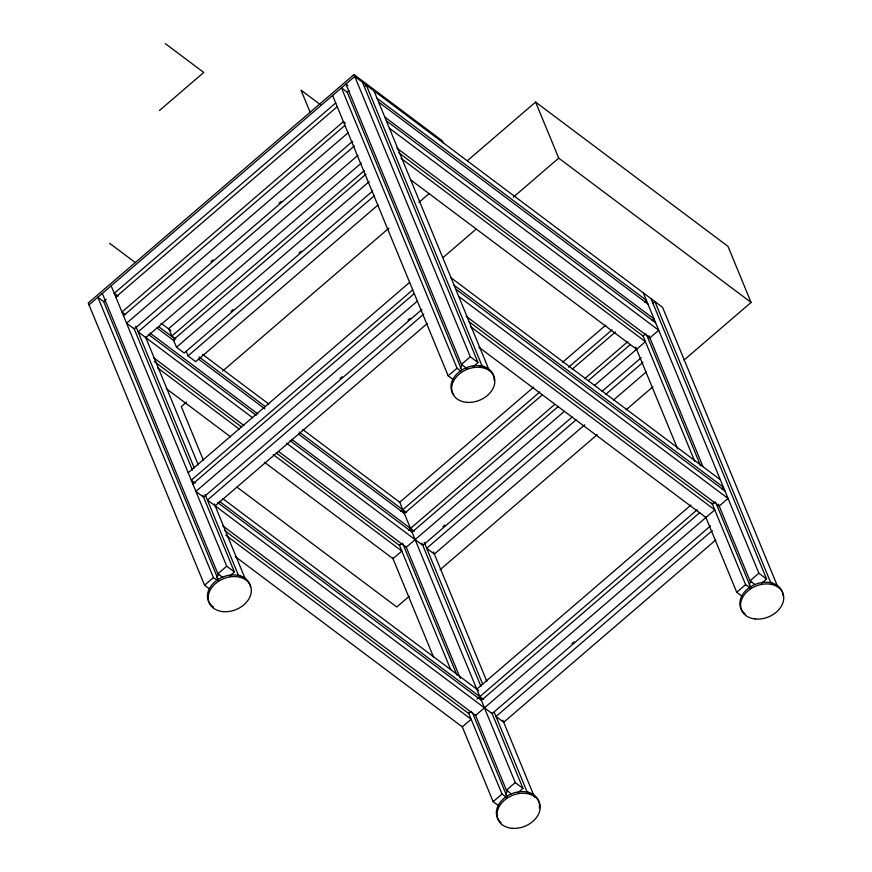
<?xml version="1.0" encoding="UTF-8"?>
<svg xmlns="http://www.w3.org/2000/svg" width="872" height="872" viewBox="0 0 872 872"><rect width="100%" height="100%" fill="white"/><g stroke="black" fill="none" stroke-linecap="round" stroke-linejoin="round"><path stroke-width="1.31" d="M159.456 110.526L203.743 72.452L165.266 43.6M443.249 142.812L442.486 140.948L353.988 74.578L88.257 302.998L204.571 585.21L209.378 588.818M89.02 304.862L354.762 76.442L662.557 307.304L777.584 586.387M218.687 580.665L103.648 301.581L106.308 299.292M461.757 370.022L347.241 92.192L349.018 90.677M335.698 102.961L114.254 293.308L118.102 296.197M115.791 297.047L337.235 106.7M364.409 86.731L366.305 85.107L481.856 365.444L484.734 367.613M123.497 315.729L344.941 125.383M348.026 132.86L126.571 323.207L134.266 328.984L352.626 141.286M210.991 261.633L213.051 259.856M278.975 203.198L281.035 201.421M354.413 145.94L138.114 331.861L145.809 337.638L357.989 155.26M361.39 162.999L168.787 328.559L171.86 336.025L175.708 338.914M171.86 336.025L364.474 170.476M366.011 174.204L173.408 339.764L176.482 347.241L184.177 353.018L372.671 191.001M176.482 347.241L369.096 181.681M231.036 311.337L233.097 309.571M299.02 252.902L301.08 251.136M378.034 204.964L195.72 361.673L188.025 355.896L374.459 195.655M186.455 402.177L181.289 406.625L203.372 460.198M222.611 371.101L388.923 228.148M418.876 202.402L429.209 193.519M467.436 160.666L535.604 102.068L727.978 246.351L751.086 302.421L683.942 360.136M188.199 472.722L409.655 282.375M443.02 257.578L476.079 229.162M513.27 197.203L558.723 158.137L535.604 102.068M412.728 289.853L191.284 480.2L195.132 483.088M192.821 483.938L414.276 293.592M417.35 301.069L195.906 491.416L203.601 497.182L421.961 309.495M340.069 378.481L342.129 376.715M408.042 320.057L410.102 318.28M423.748 314.149L207.449 500.07L492.157 713.612L710.517 525.914M215.144 505.847L427.324 323.458M204.571 585.21L213.433 577.591L97.882 297.254L103.648 301.581M222.665 577.395L217.858 573.787L226.72 566.168L111.169 285.831M452.971 379.429L448.164 375.821L457.026 368.213L341.475 87.865L347.241 92.192M467.228 368.725L461.452 364.398L470.313 356.79L353.988 74.578M229.663 576.021L234.415 571.945L202.805 495.252M473.256 366.643L478.009 362.556L362.458 82.219M479.96 367.079L481.856 365.444M518.219 792.452L522.96 788.364L515.265 782.598L399.725 502.25L533.62 387.157M562.462 362.37L605.724 325.191M400.902 511.363L539.79 391.986M568.631 367.188L611.893 330.008M644.495 301.985L646.403 300.35L377.086 98.351M542.362 394.831L404.346 513.466L298.627 434.18M572.228 369.161L615.49 331.97M652.965 303.162L654.861 301.527L770.401 581.875L773.29 584.033M408.608 530.056L554.701 404.477M584.578 378.797L627.84 341.617M652.202 320.667L654.098 319.032L384.781 117.044M558.309 406.439L412.042 532.16L289.984 440.611M588.175 380.77L630.402 344.462M401.305 543.921L399.529 545.447L276.38 453.08M645.781 333.78L643.122 336.069L398.787 152.796M564.478 411.257L406.265 547.245L278.757 451.609M594.344 385.588L645.433 341.671L401.098 158.41M442.9 526.753L444.96 524.977M572.174 417.034L422.822 545.403L286.528 443.183M602.04 391.354L641.182 357.716M576.021 419.912L426.67 548.292L434.365 554.058L584.741 424.806M605.887 394.242L642.969 362.37M613.583 400.008L646.544 371.679M409.164 596.317L396.771 606.977L237.01 487.143M440.153 569.678L597.167 434.714M626.096 409.851L652.954 386.765M476.755 689.153L690.995 504.997M476.984 699.072L697.164 509.815M721.536 488.876L723.433 487.241L454.116 285.242M699.736 512.671L481.377 700.358L217.488 502.436M471.512 711.367L468.863 713.656L224.518 530.394M715.116 501.989L712.457 504.267L469.201 321.823M571.967 643.601L574.027 641.836M712.304 530.579L496.005 716.501L503.689 722.267L715.868 539.888M497.934 805.238L493.127 801.63L501.978 794.021L468.308 712.304M511.221 793.814L506.414 790.206L515.265 782.598M742.486 596.579L736.72 592.252L745.582 584.632L711.901 502.915M754.814 584.436L750.007 580.828L758.869 573.209L643.318 292.872M761.812 583.063L766.564 578.986L651.013 298.638M558.723 158.137L751.086 302.421M378.622 102.089L647.94 304.088M347.83 85.5L345.901 84.061L461.452 364.398M386.329 120.783L655.646 322.771M389.403 128.249L658.72 330.248L649.869 337.867L396.836 148.087M345.323 123.094L343.405 121.644L121.949 311.991L124.838 314.16M320.231 104.542L300.993 90.11L310.236 112.543M410.701 179.872L636.582 349.291M451.031 277.765L720.348 479.764M455.653 288.981L724.97 490.98M458.737 296.458L728.055 498.457L719.193 506.065L466.171 316.285M470.422 326.618L714.768 509.88L475.6 715.454L222.567 525.674M478.946 347.263L705.906 517.488M470.313 356.79L478.009 362.556M758.869 573.209L766.564 578.986M457.026 368.213L460.874 371.091M745.582 584.632L750.389 588.24M109.621 243.299L135.269 262.537M161.048 323.24L170.858 330.597M202.468 354.305L268.947 404.172M302.726 429.504L399.725 502.25M158.682 326.629L175.032 338.892M199.012 356.877L265.491 406.733M299.27 432.076L406.646 512.616M156.96 327.916L174.389 340.996M198.369 358.981L264.848 408.837M150.039 333.06L257.927 413.982M291.717 439.325L414.353 531.31M148.316 334.347L256.205 415.268M145.94 337.737L252.749 417.841M153.428 357.607L243.888 425.46M154.322 361.531L241.511 426.92M157.723 367.962L239.462 429.264M273.241 454.606L401.839 551.05L392.989 558.669L264.38 462.215M166.301 388.65L230.6 436.872M222.643 498.555L478.673 690.591M219.21 501.149L483.688 699.508M225.739 535.179L471.174 719.258L462.313 726.877L235.353 556.641M226.72 566.168L234.415 571.945M241.141 576.992L238.263 574.833L205.094 494.37M530.656 794.141L526.808 791.253L494.152 712.01M213.433 577.591L217.281 580.48M501.978 794.021L506.796 797.629M648.942 335.622L702.854 466.433M718.397 504.147L750.007 580.828M646.686 335.022L700.565 465.768M715.596 502.218L750.836 587.706M642.98 335.72L694.799 461.43M635.677 347.111L677.653 448.938M705.633 516.823L736.72 592.252M374.001 90.873L489.029 369.957M332.613 95.484L448.164 375.821M433.471 551.878L486.838 681.37M502.904 720.337L534.503 797.03M424.217 542.34L482.772 684.4M421.895 543.158L480.995 686.537M491.873 712.936L522.96 788.364M405.894 546.33L460.296 678.329M475.327 714.778L506.414 790.206M402.57 543.147L456.972 675.146M472.515 712.86L507.232 797.084M399.387 545.109L450.682 669.565M392.607 557.742L433.537 657.063M462.04 726.202L493.127 801.63M186.183 351.416L188.025 355.896M145.428 336.712L198.282 464.94M214.349 503.918L244.912 578.082M135.803 326.259L194.216 467.97M133.885 328.057L192.44 470.117M102.307 293.439L217.858 573.787M505.847 794.861A5.984 4.458 -22.4 0 1 507.831 790.893M501.019 822.667A22.323 16.644 -22.4 0 1 512.355 793.466A22.323 16.644 -22.4 0 1 539.31 808.082M216.954 578.18A5.984 4.458 -22.4 0 1 218.937 574.212M213.4 606.945A22.323 16.644 -22.4 0 1 220.027 578.343A22.323 16.644 -22.4 0 1 250.537 587.129M749.321 585.112A5.984 4.458 -22.4 0 1 751.697 581.297M745.113 613.812A22.323 16.644 -22.4 0 1 753.626 585.101A22.323 16.644 -22.4 0 1 783.045 595.696M460.427 368.431A5.984 4.458 -22.4 0 1 462.4 364.943M453.767 394.765A22.323 16.644 -22.4 0 1 467.643 367.221A22.323 16.644 -22.4 0 1 494.141 380.465M512.169 828.324A22.323 16.644 -22.4 0 0 539.714 803.548A22.323 16.644 -22.4 0 0 504.027 800.594A22.323 16.644 -22.4 0 0 512.169 828.324M222.883 611.61A22.323 16.644 -22.4 0 0 250.907 587.183A22.323 16.644 -22.4 0 0 215.449 583.641A22.323 16.644 -22.4 0 0 222.883 611.61M755.283 618.978A22.323 16.644 -22.4 0 0 783.318 594.551A22.323 16.644 -22.4 0 0 747.849 591.009A22.323 16.644 -22.4 0 0 755.283 618.978M466.793 402.33A22.323 16.644 -22.4 0 0 494.337 377.554A22.323 16.644 -22.4 0 0 458.65 374.6A22.323 16.644 -22.4 0 0 466.793 402.33"/></g></svg>
